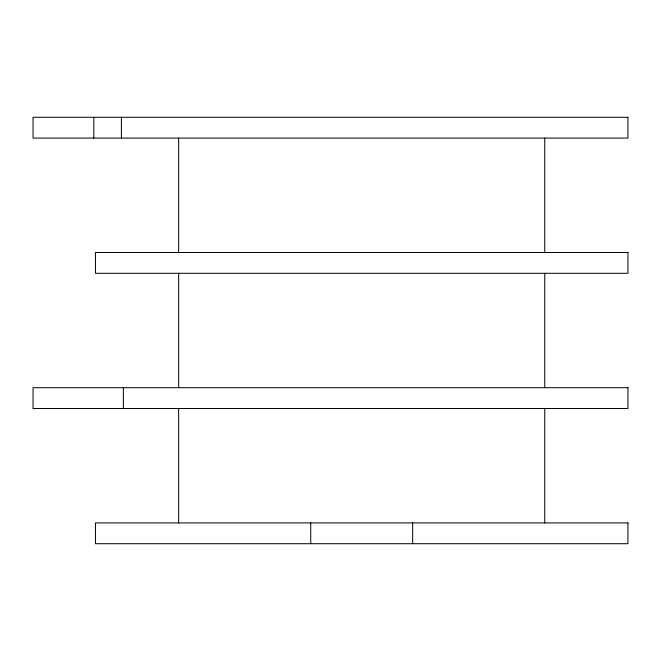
<?xml version="1.0" encoding="UTF-8"?>
<svg xmlns="http://www.w3.org/2000/svg" width="661" height="661" viewBox="0 0 661 661"><rect width="100%" height="100%" fill="white"/><g stroke="black" fill="none" stroke-linecap="round" stroke-linejoin="round"><path stroke-width="0.99" d="M544.747 138.091L544.747 252.494M544.747 273.299L544.747 387.701M544.747 408.506L544.747 522.909M412.662 522.909L412.662 543.706M310.736 522.909L310.736 543.706M178.652 138.091L178.652 252.494M178.652 273.299L178.652 387.701M178.652 408.506L178.652 522.909M123.367 387.701L123.367 408.506M121.393 117.294L121.393 138.091M93.812 117.294L93.812 138.091M627.917 117.294L33.05 117.294L33.05 138.091L627.917 138.091L627.917 117.294M627.95 252.494L95.448 252.494L95.448 273.299L627.95 273.299L627.95 252.494M627.95 387.701L33.05 387.701L33.05 408.506L627.95 408.506L627.95 387.701M627.95 522.909L95.448 522.909L95.448 543.706L627.95 543.706L627.95 522.909"/></g></svg>
